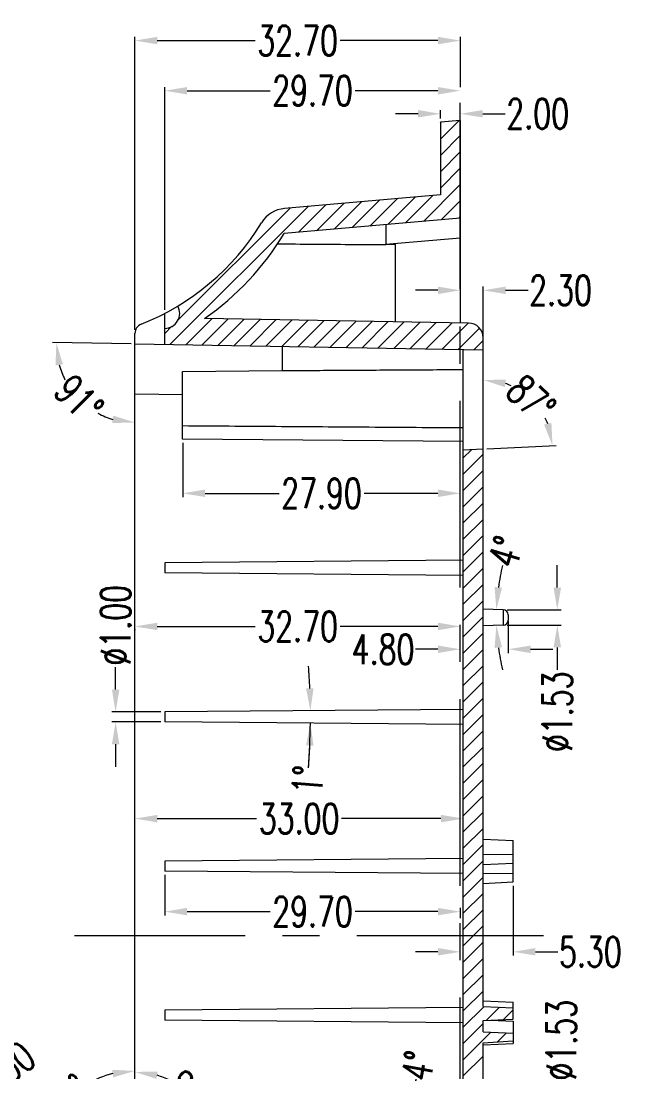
# Model space of a CAD drawing. Header units: millimetres. Extents: x 8061 to 9633, y -505 to -163.
# Drawn here: x 8120.8 to 8182, y -339.1 to -233.4 of the extents above; entities that cross this region are included whole.
import ezdxf

# ---------------------------------------------------------------- set-up
doc = ezdxf.new("R2010")
doc.units = ezdxf.units.MM
doc.linetypes.add('CENTER', pattern=[0.6, 0.375, -0.075, 0.075, -0.075])
doc.layers.get('Defpoints').update_dxf_attribs({"linetype": 'CONTINUOUS'})
doc.layers.add('dim', color=82, linetype='CONTINUOUS', lineweight=9)
doc.layers.add('part', color=7, linetype='CONTINUOUS', lineweight=20)
doc.styles.get("Standard").update_dxf_attribs({"font": 'romans.shx', "width": 0.7})
doc.dimstyles.new('03', dxfattribs={"dimscale": 0.75, "dimtxt": 4, "dimasz": 3, "dimexe": 0.5, "dimexo": 0.5, "dimgap": 0.09, "dimtad": 0, "dimzin": 0, "dimdsep": 46, "dimtxsty": 'Standard', "dimcen": 0, "dimclrd": 256, "dimclre": 256, "dimclrt": 6, "dimazin": 2, "dimtp": 0.01, "dimtm": 0.01, "dimtfac": 1, "dimtofl": 0, "dimtmove": 0, "dimatfit": 0, "dimfxl": 1, "dimtolj": 1, "dimtzin": 0, "dimlwd": -1, "dimlwe": -1, "dimarcsym": 0})

# ---------------------------------------------------------------- blocks, each defined once
blk = doc.blocks.new('*D120')
at = {"layer": 'Defpoints', "color": 0}
for p in [(40925.62, -12909.28), (40925.62, -12909.28), (40923.62, -12910.13)]:
    blk.add_point(p, dxfattribs=at)
at = {"layer": 'dim'}
for p, q in [((40921.37, -12909.28), (40919.12, -12909.28)), ((40923.62, -12909.75), (40923.62, -12908.9)), ((40927.87, -12909.28), (40930.12, -12909.28))]:
    blk.add_line(p, q, dxfattribs=at)
for points in [[(40921.37, -12908.9), (40921.37, -12909.65), (40923.62, -12909.28)], [(40927.87, -12908.9), (40927.87, -12909.65), (40925.62, -12909.28)]]:
    blk.add_solid(points, dxfattribs=at)
at = {"layer": 'dim', "color": 6, "insert": (40933.39, -12909.28), "char_height": 3, "attachment_point": 5}
blk.add_mtext('\\A1;2.00', dxfattribs=at)
blk = doc.blocks.new('*D121')
at = {"layer": 'Defpoints', "color": 0}
for p in [(40925.62, -12906.96), (40925.62, -12906.96), (40895.92, -12929.36)]:
    blk.add_point(p, dxfattribs=at)
at = {"layer": 'dim'}
for p, q in [((40895.92, -12928.98), (40895.92, -12906.59)), ((40898.17, -12906.96), (40906.5, -12906.96)), ((40923.37, -12906.96), (40915.04, -12906.96))]:
    blk.add_line(p, q, dxfattribs=at)
for points in [[(40898.17, -12906.59), (40898.17, -12907.34), (40895.92, -12906.96)], [(40923.37, -12906.59), (40923.37, -12907.34), (40925.62, -12906.96)]]:
    blk.add_solid(points, dxfattribs=at)
at = {"layer": 'dim', "color": 6, "insert": (40910.77, -12906.96), "char_height": 3, "attachment_point": 5}
blk.add_mtext('\\A1;29.70', dxfattribs=at)
blk = doc.blocks.new('*D122')
at = {"layer": 'Defpoints', "color": 0}
for p in [(40897.72, -12941.99), (40925.62, -12947.45), (40925.62, -12947.45)]:
    blk.add_point(p, dxfattribs=at)
at = {"layer": 'dim'}
for p, q in [((40897.72, -12942.37), (40897.72, -12947.82)), ((40899.97, -12947.45), (40907.4, -12947.45)), ((40923.37, -12947.45), (40915.94, -12947.45))]:
    blk.add_line(p, q, dxfattribs=at)
for points in [[(40899.97, -12947.07), (40899.97, -12947.82), (40897.72, -12947.45)], [(40923.37, -12947.07), (40923.37, -12947.82), (40925.62, -12947.45)]]:
    blk.add_solid(points, dxfattribs=at)
at = {"layer": 'dim', "color": 6, "insert": (40911.67, -12947.45), "char_height": 3, "attachment_point": 5}
blk.add_mtext('\\A1;27.90', dxfattribs=at)
blk = doc.blocks.new('*D123')
at = {"layer": 'Defpoints', "color": 0}
for p in [(40892.92, -12960.79), (40925.62, -12960.84), (40925.62, -12960.84)]:
    blk.add_point(p, dxfattribs=at)
at = {"layer": 'dim'}
for p, q in [((40892.92, -12961.16), (40892.92, -12961.21)), ((40895.17, -12960.84), (40905, -12960.84)), ((40923.37, -12960.84), (40913.54, -12960.84))]:
    blk.add_line(p, q, dxfattribs=at)
for points in [[(40895.17, -12960.46), (40895.17, -12961.21), (40892.92, -12960.84)], [(40923.37, -12960.46), (40923.37, -12961.21), (40925.62, -12960.84)]]:
    blk.add_solid(points, dxfattribs=at)
at = {"layer": 'dim', "color": 6, "insert": (40909.27, -12960.84), "char_height": 3, "attachment_point": 5}
blk.add_mtext('\\A1;32.70', dxfattribs=at)
blk = doc.blocks.new('*D124')
at = {"layer": 'Defpoints', "color": 0}
for p in [(40890.98, -12969.44), (40895.91, -12969.44), (40895.92, -12970.44)]:
    blk.add_point(p, dxfattribs=at)
at = {"layer": 'dim'}
for p, q in [((40890.98, -12967.19), (40890.98, -12964.94)), ((40895.53, -12969.44), (40890.61, -12969.44)), ((40895.54, -12970.44), (40890.61, -12970.44)), ((40890.98, -12972.69), (40890.98, -12974.94))]:
    blk.add_line(p, q, dxfattribs=at)
for points in [[(40890.61, -12967.19), (40891.36, -12967.19), (40890.98, -12969.44)], [(40890.61, -12972.69), (40891.36, -12972.69), (40890.98, -12970.44)]]:
    blk.add_solid(points, dxfattribs=at)
at = {"layer": 'dim', "color": 6, "insert": (40890.98, -12960.72), "char_height": 3, "attachment_point": 5, "rotation": 90}
blk.add_mtext('\\A1;%%c1.00', dxfattribs=at)
blk = doc.blocks.new('*D125')
at = {"layer": 'Defpoints', "color": 0}
for p in [(40895.92, -12969.44), (40925.92, -12969.17), (40895.92, -12970.44), (40910.55, -12969.73), (40925.92, -12970.7)]:
    blk.add_point(p, dxfattribs=at)
at = {"layer": 'dim'}
for start, end in [(2.2923, 4.0846), (355.915, 359.5), (355.9154, 357.7077)]:
    blk.add_arc((40838.62, -12969.94), 71.93, start, end, dxfattribs=at)
for points in [[(40910.87, -12967.05), (40910.12, -12967.07), (40910.55, -12969.31)], [(40910.12, -12972.8), (40910.87, -12972.82), (40910.55, -12970.56)]]:
    blk.add_solid(points, dxfattribs=at)
at = {"layer": 'dim', "color": 6, "insert": (40910.29, -12976.27), "char_height": 3, "attachment_point": 5, "rotation": 85.915}
blk.add_mtext('\\A1;1°', dxfattribs=at)
blk = doc.blocks.new('*D126')
at = {"layer": 'Defpoints', "color": 0}
for p in [(40929.94, -12959.17), (40929.94, -12960.7), (40935.36, -12960.7)]:
    blk.add_point(p, dxfattribs=at)
at = {"layer": 'dim'}
for p, q in [((40935.36, -12956.92), (40935.36, -12954.67)), ((40930.31, -12959.17), (40935.74, -12959.17)), ((40930.31, -12960.7), (40935.74, -12960.7)), ((40935.36, -12962.95), (40935.36, -12965.2))]:
    blk.add_line(p, q, dxfattribs=at)
for points in [[(40934.99, -12956.92), (40935.74, -12956.92), (40935.36, -12959.17)], [(40934.99, -12962.95), (40935.74, -12962.95), (40935.36, -12960.7)]]:
    blk.add_solid(points, dxfattribs=at)
at = {"layer": 'dim', "color": 6, "insert": (40935.36, -12969.42), "char_height": 3, "attachment_point": 5, "rotation": 90}
blk.add_mtext('\\A1;%%c1.53', dxfattribs=at)
blk = doc.blocks.new('*D127')
at = {"layer": 'Defpoints', "color": 0}
for p in [(40927.92, -12959.1), (40929.94, -12959.17), (40927.92, -12960.77), (40929.23, -12960.2), (40929.94, -12960.7)]:
    blk.add_point(p, dxfattribs=at)
at = {"layer": 'dim'}
for start, end in [(166.6195, 172.3097), (187.6903, 193.3805)]:
    blk.add_arc((40951.9, -12959.94), 22.66, start, end, dxfattribs=at)
for points in [[(40929.81, -12956.93), (40929.06, -12956.87), (40929.24, -12959.15)], [(40929.06, -12963), (40929.81, -12962.94), (40929.24, -12960.73)]]:
    blk.add_solid(points, dxfattribs=at)
at = {"layer": 'dim', "color": 6, "insert": (40930.21, -12953.33), "char_height": 3, "attachment_point": 5, "rotation": 73.0608}
blk.add_mtext('\\A1;4°', dxfattribs=at)
blk = doc.blocks.new('*D129')
at = {"layer": 'Defpoints', "color": 0}
for p in [(40927.92, -13011.1), (40929.94, -13011.17), (40920.64, -13012.3), (40927.92, -13012.77), (40929.94, -13012.7)]:
    blk.add_point(p, dxfattribs=at)
at = {"layer": 'dim'}
for p, q in [((40927.54, -13011.09), (40920.29, -13010.83)), ((40927.54, -13012.79), (40920.29, -13013.04))]:
    blk.add_line(p, q, dxfattribs=at)
for start, end in [(169.7431, 178), (169.7484, 173.8742), (186.1258, 190.2516)]:
    blk.add_arc((40951.9, -13011.94), 31.25, start, end, dxfattribs=at)
for points in [[(40921.19, -13008.63), (40920.45, -13008.57), (40920.66, -13010.85)], [(40920.45, -13015.3), (40921.19, -13015.24), (40920.66, -13013.03)]]:
    blk.add_solid(points, dxfattribs=at)
at = {"layer": 'dim', "color": 6, "insert": (40921.39, -13005.03), "char_height": 3, "attachment_point": 5, "rotation": 79.7431}
blk.add_mtext('\\A1;4°', dxfattribs=at)
blk = doc.blocks.new('*D130')
at = {"layer": 'Defpoints', "color": 0}
for p in [(40929.94, -13011.17), (40935.76, -13011.17), (40929.94, -13012.7)]:
    blk.add_point(p, dxfattribs=at)
at = {"layer": 'dim'}
for p, q in [((40935.76, -13008.92), (40935.76, -13006.67)), ((40930.31, -13011.17), (40936.14, -13011.17)), ((40930.31, -13012.7), (40936.14, -13012.7)), ((40935.76, -13014.95), (40935.76, -13017.2))]:
    blk.add_line(p, q, dxfattribs=at)
for points in [[(40935.39, -13008.92), (40936.14, -13008.92), (40935.76, -13011.17)], [(40935.39, -13014.95), (40936.14, -13014.95), (40935.76, -13012.7)]]:
    blk.add_solid(points, dxfattribs=at)
at = {"layer": 'dim', "color": 6, "insert": (40935.76, -13002.45), "char_height": 3, "attachment_point": 5, "rotation": 90}
blk.add_mtext('\\A1;%%c1.53', dxfattribs=at)
blk = doc.blocks.new('*D131')
at = {"layer": 'Defpoints', "color": 0}
for p in [(40930.42, -12959.94), (40925.62, -12963.13), (40925.62, -12963.13)]:
    blk.add_point(p, dxfattribs=at)
at = {"layer": 'dim'}
for p, q in [((40930.42, -12960.31), (40930.42, -12963.51)), ((40923.37, -12963.13), (40921.12, -12963.13)), ((40932.67, -12963.13), (40934.92, -12963.13))]:
    blk.add_line(p, q, dxfattribs=at)
for points in [[(40923.37, -12962.76), (40923.37, -12963.51), (40925.62, -12963.13)], [(40932.67, -12962.76), (40932.67, -12963.51), (40930.42, -12963.13)]]:
    blk.add_solid(points, dxfattribs=at)
at = {"layer": 'dim', "color": 6, "insert": (40917.85, -12963.13), "char_height": 3, "attachment_point": 5}
blk.add_mtext('\\A1;4.80', dxfattribs=at)
blk = doc.blocks.new('*D132')
at = {"layer": 'Defpoints', "color": 0}
for p in [(40895.92, -12985.44), (40925.62, -12989.52), (40925.62, -12990.54)]:
    blk.add_point(p, dxfattribs=at)
at = {"layer": 'dim'}
for p, q in [((40895.92, -12985.81), (40895.92, -12989.89)), ((40898.17, -12989.52), (40906.5, -12989.52)), ((40923.37, -12989.52), (40915.04, -12989.52)), ((40925.62, -12990.16), (40925.62, -12989.14))]:
    blk.add_line(p, q, dxfattribs=at)
for points in [[(40898.17, -12989.14), (40898.17, -12989.89), (40895.92, -12989.52)], [(40923.37, -12989.14), (40923.37, -12989.89), (40925.62, -12989.52)]]:
    blk.add_solid(points, dxfattribs=at)
at = {"layer": 'dim', "color": 6, "insert": (40910.77, -12989.52), "char_height": 3, "attachment_point": 5}
blk.add_mtext('\\A1;29.70', dxfattribs=at)
blk = doc.blocks.new('*D133')
at = {"layer": 'Defpoints', "color": 0}
for p in [(40892.92, -12931.37), (40888.17, -13006.82), (40897.92, -13014.85), (40926.44, -13014.35), (40892.92, -13052.5)]:
    blk.add_point(p, dxfattribs=at)
at = {"layer": 'dim'}
blk.add_line((40892.54, -13014.94), (40883.14, -13015.11), dxfattribs=at)
for start, end in [(103.7476, 120.9121), (150.0879, 167.2524)]:
    blk.add_arc((40892.92, -13014.94), 9.4, start, end, dxfattribs=at)
for points in [[(40890.64, -13005.43), (40890.73, -13006.18), (40892.92, -13005.54)], [(40884.12, -13012.9), (40883.38, -13012.82), (40883.52, -13015.1)]]:
    blk.add_solid(points, dxfattribs=at)
at = {"layer": 'dim', "color": 6, "insert": (40886.21, -13008.35), "char_height": 3, "attachment_point": 5, "rotation": 45.5}
blk.add_mtext('\\A1;91°', dxfattribs=at)
blk = doc.blocks.new('*D134')
at = {"layer": 'Defpoints', "color": 0}
for p in [(40892.92, -12931.37), (40899.62, -13009.46), (40925.92, -13012.86), (40895.92, -13013.38), (40892.92, -13052.5)]:
    blk.add_point(p, dxfattribs=at)
at = {"layer": 'dim'}
for start, end in [(63.1847, 73.4006), (17.5994, 27.8153)]:
    blk.add_arc((40892.92, -13013.44), 7.79, start, end, dxfattribs=at)
for points in [[(40895.09, -13006.34), (40895.2, -13005.6), (40892.92, -13005.64)], [(40900.72, -13011.02), (40899.98, -13011.14), (40900.71, -13013.3)]]:
    blk.add_solid(points, dxfattribs=at)
at = {"layer": 'dim', "color": 6, "insert": (40898.38, -13007.88), "char_height": 3, "attachment_point": 5, "rotation": 315.5}
blk.add_mtext('\\A1;89°', dxfattribs=at)
blk = doc.blocks.new('*D135')
at = {"layer": 'Defpoints', "color": 0}
for p in [(40892.92, -12980.16), (40925.92, -12980.16), (40925.92, -12980.16)]:
    blk.add_point(p, dxfattribs=at)
at = {"layer": 'dim'}
for p, q in [((40895.17, -12980.16), (40905.15, -12980.16)), ((40923.67, -12980.16), (40913.69, -12980.16))]:
    blk.add_line(p, q, dxfattribs=at)
for points in [[(40895.17, -12979.79), (40895.17, -12980.54), (40892.92, -12980.16)], [(40923.67, -12979.79), (40923.67, -12980.54), (40925.92, -12980.16)]]:
    blk.add_solid(points, dxfattribs=at)
at = {"layer": 'dim', "color": 6, "insert": (40909.42, -12980.16), "char_height": 3, "attachment_point": 5}
blk.add_mtext('\\A1;33.00', dxfattribs=at)
blk = doc.blocks.new('*D136')
at = {"layer": 'Defpoints', "color": 0}
for p in [(40925.62, -12901.92), (40925.62, -12906.96), (40892.92, -12931.37)]:
    blk.add_point(p, dxfattribs=at)
at = {"layer": 'dim'}
for p, q in [((40892.92, -12931), (40892.92, -12901.54)), ((40895.17, -12901.92), (40905, -12901.92)), ((40923.37, -12901.92), (40913.54, -12901.92)), ((40925.62, -12906.59), (40925.62, -12901.54))]:
    blk.add_line(p, q, dxfattribs=at)
for points in [[(40895.17, -12901.54), (40895.17, -12902.29), (40892.92, -12901.92)], [(40923.37, -12901.54), (40923.37, -12902.29), (40925.62, -12901.92)]]:
    blk.add_solid(points, dxfattribs=at)
at = {"layer": 'dim', "color": 6, "insert": (40909.27, -12901.92), "char_height": 3, "attachment_point": 5}
blk.add_mtext('\\A1;32.70', dxfattribs=at)
blk = doc.blocks.new('*D137')
at = {"layer": 'Defpoints', "color": 0}
for p in [(40930.92, -12986.54), (40925.62, -12993.56), (40925.62, -12993.56)]:
    blk.add_point(p, dxfattribs=at)
at = {"layer": 'dim'}
for p, q in [((40930.92, -12986.91), (40930.92, -12993.93)), ((40923.37, -12993.56), (40921.12, -12993.56)), ((40933.17, -12993.56), (40935.42, -12993.56))]:
    blk.add_line(p, q, dxfattribs=at)
for points in [[(40923.37, -12993.18), (40923.37, -12993.93), (40925.62, -12993.56)], [(40933.17, -12993.18), (40933.17, -12993.93), (40930.92, -12993.56)]]:
    blk.add_solid(points, dxfattribs=at)
at = {"layer": 'dim', "color": 6, "insert": (40938.69, -12993.56), "char_height": 3, "attachment_point": 5}
blk.add_mtext('\\A1;5.30', dxfattribs=at)
blk = doc.blocks.new('*D159')
at = {"layer": 'Defpoints', "color": 0}
for p in [(40871.7, -13011.67), (40872.09, -13011.37)]:
    blk.add_point(p, dxfattribs=at)
at = {"layer": 'dim'}
blk.add_line((40873.88, -13010), (40875.67, -13008.63), dxfattribs=at)
blk.add_solid([(40873.65, -13009.7), (40874.11, -13010.3), (40872.09, -13011.37)], dxfattribs=at)
at = {"layer": 'dim', "color": 6, "insert": (40879.06, -13006.04), "char_height": 3, "attachment_point": 5, "rotation": 37.4319}
blk.add_mtext('\\A1;R0.50', dxfattribs=at)
blk = doc.blocks.new('*D298')
at = {"layer": 'Defpoints', "color": 0}
for p in [(40892.92, -12931.37), (40892.92, -12932.44), (40927.92, -12933.05), (40886.04, -12936.3), (40892.92, -13052.5)]:
    blk.add_point(p, dxfattribs=at)
at = {"layer": 'dim'}
blk.add_line((40892.54, -12932.43), (40884.65, -12932.29), dxfattribs=at)
for start, end in [(195.3937, 207.04), (241.96, 253.6063)]:
    blk.add_arc((40892.92, -12932.44), 7.89, start, end, dxfattribs=at)
for points in [[(40884.94, -12934.58), (40885.68, -12934.48), (40885.03, -12932.3)], [(40890.74, -12939.63), (40890.64, -12940.38), (40892.92, -12940.33)]]:
    blk.add_solid(points, dxfattribs=at)
at = {"layer": 'dim', "color": 6, "insert": (40887.29, -12937.97), "char_height": 3, "attachment_point": 5, "rotation": 314.5}
blk.add_mtext('\\A1;91°', dxfattribs=at)
blk = doc.blocks.new('*D299')
at = {"layer": 'Defpoints', "color": 0}
for p in [(40927.92, -12931.82), (40933.83, -12939.32), (40925.92, -12943.12), (40927.92, -12943.01), (40927.92, -12999.07)]:
    blk.add_point(p, dxfattribs=at)
at = {"layer": 'dim'}
blk.add_line((40928.29, -12942.99), (40935.25, -12942.63), dxfattribs=at)
for start, end in [(66.3535, 71.4259), (21.5741, 26.6465)]:
    blk.add_arc((40927.92, -12943.01), 6.97, start, end, dxfattribs=at)
for points in [[(40930.08, -12936.77), (40930.2, -12936.03), (40927.92, -12936.04)], [(40934.77, -12940.37), (40934.03, -12940.53), (40934.88, -12942.65)]]:
    blk.add_solid(points, dxfattribs=at)
at = {"layer": 'dim', "color": 6, "insert": (40932.72, -12937.96), "char_height": 3, "attachment_point": 5, "rotation": 316.5}
blk.add_mtext('\\A1;87°', dxfattribs=at)
blk = doc.blocks.new('*D300')
at = {"layer": 'Defpoints', "color": 0}
for p in [(40925.62, -12927.03), (40925.62, -12927.03), (40927.92, -12933.05)]:
    blk.add_point(p, dxfattribs=at)
at = {"layer": 'dim'}
for p, q in [((40923.37, -12927.03), (40921.12, -12927.03)), ((40927.92, -12932.67), (40927.92, -12926.66)), ((40930.17, -12927.03), (40932.42, -12927.03))]:
    blk.add_line(p, q, dxfattribs=at)
for points in [[(40923.37, -12926.66), (40923.37, -12927.41), (40925.62, -12927.03)], [(40930.17, -12926.66), (40930.17, -12927.41), (40927.92, -12927.03)]]:
    blk.add_solid(points, dxfattribs=at)
at = {"layer": 'dim', "color": 6, "insert": (40935.69, -12927.03), "char_height": 3, "attachment_point": 5}
blk.add_mtext('\\A1;2.30', dxfattribs=at)

msp = doc.modelspace()

# ---------------------------------------------------------------- linework, layer by layer
at = {"layer": 'part', "color": 1, "linetype": 'CENTER', "ltscale": 50}
for p, q in [((8164.918, -410.395), (8164.918, -240.445)), ((8173.283, -325.42), (8126.162, -325.42))]:
    msp.add_line(p, q, dxfattribs=at)
at = {"layer": 'part', "color": 7, "linetype": 'Continuous'}
for p, q in [((8164.918, -243.437), (8162.918, -243.612)), ((8162.918, -243.612), (8162.918, -250.92)), ((8164.918, -243.437), (8164.918, -263.791)), ((8162.918, -250.92), (8147.252, -252.291)), ((8164.918, -253.255), (8147.217, -254.804)), ((8157.418, -253.911), (8157.418, -255.957)), ((8164.918, -255.258), (8157.419, -255.914)), ((8158.418, -255.92), (8157.418, -255.912)), ((8158.418, -263.677), (8158.418, -255.921)), ((8135.218, -265.973), (8135.218, -262.84)), ((8165.745, -263.805), (8139.216, -263.342)), ((8132.218, -385.982), (8132.218, -264.858)), ((8167.218, -266.531), (8132.218, -265.92)), ((8147.018, -266.179), (8147.018, -268.623)), ((8167.218, -332.557), (8167.218, -265.305)), ((8165.218, -346.344), (8165.218, -266.496)), ((8137.018, -268.666), (8147.018, -268.579)), ((8137.018, -275.474), (8137.018, -268.666)), ((8132.218, -270.919), (8137.026, -271.003)), ((8165.218, -275.72), (8137.018, -275.474)), ((8167.218, -276.496), (8165.218, -276.601)), ((8165.218, -287.658), (8135.218, -287.92)), ((8135.218, -287.92), (8135.218, -288.92)), ((8165.218, -289.182), (8135.218, -288.92)), ((8169.236, -292.653), (8167.218, -292.583)), ((8169.236, -292.653), (8169.236, -294.187)), ((8169.718, -293.153), (8169.718, -293.687)), ((8169.236, -294.187), (8167.218, -294.258)), ((8165.218, -302.658), (8135.218, -302.92)), ((8135.218, -302.92), (8135.218, -303.92)), ((8165.218, -304.182), (8135.218, -303.92)), ((8167.218, -315.72), (8170.218, -315.863)), ((8170.218, -320.021), (8170.218, -315.863)), ((8165.218, -317.658), (8135.218, -317.92)), ((8135.218, -317.92), (8135.218, -318.92)), ((8167.218, -317.22), (8170.218, -317.258)), ((8167.218, -318.259), (8170.218, -318.116)), ((8165.218, -319.182), (8135.218, -318.92)), ((8167.218, -319.125), (8170.218, -319.163)), ((8167.218, -320.164), (8170.218, -320.021)), ((8165.218, -332.658), (8135.218, -332.92)), ((8135.218, -332.92), (8135.218, -333.92)), ((8167.218, -331.97), (8170.218, -332.113)), ((8167.218, -332.557), (8170.218, -332.678)), ((8170.218, -333.821), (8170.218, -332.113)), ((8165.218, -334.182), (8135.218, -333.92)), ((8167.218, -333.942), (8170.218, -333.821)), ((8167.218, -335.097), (8167.218, -333.942)), ((8167.986, -333.912), (8170.218, -334.018)), ((8170.218, -334.018), (8170.218, -336.271)), ((8167.218, -335.097), (8170.218, -335.218)), ((8167.218, -336.208), (8170.218, -335.999)), ((8167.218, -346.335), (8167.218, -336.208)), ((8167.218, -336.414), (8170.218, -336.271))]:
    msp.add_line(p, q, dxfattribs=at)
at = {"layer": 'part', "color": 5, "linetype": 'Continuous'}
for p, q in [((8162.918, -245.326), (8164.797, -243.447)), ((8162.918, -243.69), (8163.004, -243.604)), ((8162.918, -246.961), (8164.918, -244.961)), ((8162.918, -248.597), (8164.918, -246.597)), ((8162.918, -250.232), (8164.918, -248.232)), ((8161.207, -253.58), (8164.918, -249.868)), ((8154.037, -254.207), (8156.787, -251.457)), ((8155.83, -254.05), (8158.58, -251.3)), ((8157.622, -253.893), (8160.372, -251.143)), ((8159.414, -253.736), (8162.165, -250.986)), ((8162.999, -253.423), (8164.918, -251.504)), ((8135.72, -265.981), (8149.618, -252.084)), ((8136.54, -263.526), (8147.825, -252.241)), ((8148.66, -254.677), (8151.41, -251.927)), ((8150.452, -254.52), (8153.202, -251.77)), ((8152.245, -254.364), (8154.995, -251.613)), ((8164.792, -253.266), (8164.918, -253.139)), ((8135.218, -264.847), (8135.931, -264.135)), ((8137.328, -266.009), (8139.982, -263.355)), ((8138.935, -266.037), (8141.589, -263.383)), ((8140.543, -266.066), (8143.197, -263.411)), ((8142.15, -266.094), (8144.804, -263.44)), ((8143.758, -266.122), (8146.412, -263.468)), ((8145.365, -266.15), (8148.02, -263.496)), ((8146.973, -266.178), (8149.627, -263.524)), ((8148.581, -266.206), (8151.235, -263.552)), ((8150.188, -266.234), (8152.842, -263.58)), ((8151.796, -266.262), (8154.45, -263.608)), ((8153.403, -266.29), (8156.057, -263.636)), ((8155.011, -266.318), (8157.665, -263.664)), ((8156.618, -266.346), (8159.272, -263.692)), ((8158.226, -266.374), (8160.88, -263.72)), ((8159.833, -266.402), (8162.487, -263.748)), ((8161.441, -266.43), (8164.095, -263.776)), ((8163.048, -266.458), (8165.703, -263.804)), ((8164.656, -266.486), (8166.828, -264.314)), ((8166.264, -266.514), (8167.218, -265.56)), ((8165.218, -277.373), (8166.033, -276.558)), ((8165.218, -279.009), (8167.218, -277.009)), ((8165.218, -280.644), (8167.218, -278.644)), ((8165.218, -282.28), (8167.218, -280.28)), ((8165.218, -283.916), (8167.218, -281.916)), ((8165.218, -285.551), (8167.218, -283.551)), ((8165.218, -287.187), (8167.218, -285.187)), ((8165.218, -288.823), (8167.218, -286.823)), ((8165.218, -290.458), (8167.218, -288.458)), ((8165.218, -292.094), (8167.218, -290.094)), ((8165.218, -293.729), (8167.218, -291.729)), ((8165.218, -295.365), (8167.218, -293.365)), ((8165.218, -297.001), (8167.218, -295.001)), ((8165.218, -298.636), (8167.218, -296.636)), ((8165.218, -300.272), (8167.218, -298.272)), ((8165.218, -301.907), (8167.218, -299.907)), ((8165.218, -303.543), (8167.218, -301.543)), ((8165.218, -305.179), (8167.218, -303.179)), ((8165.218, -306.814), (8167.218, -304.814)), ((8165.218, -308.45), (8167.218, -306.45)), ((8165.218, -310.085), (8167.218, -308.085)), ((8165.218, -311.721), (8167.218, -309.721)), ((8165.218, -313.357), (8167.218, -311.357)), ((8165.218, -314.992), (8167.218, -312.992)), ((8165.218, -316.628), (8167.218, -314.628)), ((8165.218, -318.263), (8167.218, -316.263)), ((8165.218, -319.899), (8167.218, -317.899)), ((8165.218, -321.535), (8167.218, -319.535)), ((8165.218, -323.17), (8167.218, -321.17)), ((8165.218, -324.806), (8167.218, -322.806)), ((8165.218, -326.442), (8167.218, -324.442)), ((8165.218, -328.077), (8167.218, -326.077)), ((8165.218, -329.713), (8167.218, -327.713)), ((8165.218, -331.348), (8167.218, -329.348)), ((8165.218, -332.984), (8167.218, -330.984)), ((8165.218, -334.62), (8167.279, -332.559)), ((8167.544, -333.929), (8168.851, -332.623)), ((8169.249, -333.861), (8170.218, -332.891)), ((8165.218, -336.255), (8167.218, -334.255)), ((8165.218, -337.891), (8167.981, -335.128)), ((8168.636, -336.109), (8169.554, -335.191)), ((8165.218, -339.526), (8167.218, -337.526))]:
    msp.add_line(p, q, dxfattribs=at)
at = {"layer": 'part', "color": 7, "linetype": 'Continuous'}
for centre, radius, start, end in [((8147.513, -255.279), 3, 95, 148.61984), ((8123.609, -240.699), 25, 291.69063, 328.61984), ((8123.609, -240.699), 27.5, 304.57707, 329.14452), ((8135.218, -262.84), 1.5, 270, 29.38914), ((8133.218, -264.858), 1, 111.69063, 180), ((8165.718, -265.305), 1.5, 0, 89), ((8169.218, -293.153), 0.5, 0, 88), ((8169.218, -293.687), 0.5, 272, 0)]:
    msp.add_arc(centre, radius, start, end, dxfattribs=at)
for points in [[(8157.418, -255.957), (8153.8, -255.93), (8150.175, -255.903), (8146.542, -255.876)], [(8165.218, -268.515), (8159.121, -268.549), (8153.055, -268.585), (8147.018, -268.623)], [(8137.018, -274.128), (8146.36, -274.195), (8155.76, -274.26), (8165.218, -274.325)]]:
    msp.add_spline(points, degree=3, dxfattribs=at)

# ---------------------------------------------------------------- dimensions: what is measured, and where the dimension line sits
at = {"layer": 'dim'}
for base, p1, p2, picture, middle in [((8164.918, -235.402), (8132.218, -264.858), (8164.918, -240.445), '*D136', (8148.568, -235.402)), ((8164.918, -240.445), (8135.218, -262.84), (8164.918, -240.445), '*D121', (8150.068, -240.445)), ((8164.918, -242.759), (8162.918, -243.612), (8164.918, -242.759), '*D120', (8172.686, -242.759)), ((8164.918, -280.934), (8137.018, -275.474), (8164.918, -280.934), '*D122', (8150.968, -280.934)), ((8164.918, -294.323), (8132.218, -294.273), (8164.918, -294.323), '*D123', (8148.568, -294.323)), ((8165.218, -313.648), (8132.218, -313.648), (8165.218, -313.648), '*D135', (8148.718, -313.648))]:
    dim = msp.add_linear_dim(base=base, p1=p1, p2=p2, dimstyle='03', dxfattribs=at)
    dim.commit()
    dim.dimension.update_dxf_attribs({"geometry": picture, "text_midpoint": middle, "insert": (-32760.7, 12666.516)})
for base, p1, p2, picture, middle in [((8164.918, -260.516), (8167.218, -266.531), (8164.918, -260.516), '*D300', (8174.986, -260.516)), ((8164.918, -296.616), (8169.718, -293.42), (8164.918, -296.616), '*D131', (8157.151, -296.616)), ((8164.918, -323.001), (8135.218, -318.92), (8164.918, -324.022), '*D132', (8150.068, -323.001)), ((8164.918, -327.039), (8170.218, -320.021), (8164.918, -327.039), '*D137', (8177.986, -327.039))]:
    dim = msp.add_linear_dim(base=base, p1=p1, p2=p2, dimstyle='03', dxfattribs=at)
    dim.commit()
    dim.dimension.update_dxf_attribs({"geometry": picture, "text_midpoint": middle, "dimtype": 128, "insert": (-32760.7, 12666.516)})
for base, line1, line2, picture, middle, set_off in [((8127.471, -340.307), ((8132.218, -385.982), (8132.218, -264.858)), ((8165.745, -347.835), (8137.218, -348.333)), '*D133', (8125.514, -341.832), (-32760.7, 12666.516)), ((8125.34, -269.786), ((8132.218, -385.982), (8132.218, -264.858)), ((8167.218, -266.531), (8132.218, -265.92)), '*D298', (8126.59, -271.451), (-32760.7, 12666.516)), ((8138.922, -342.945), ((8132.218, -385.982), (8132.218, -264.858)), ((8135.218, -346.868), (8165.218, -346.344)), '*D134', (8137.681, -341.362), (-32760.7, 12666.516)), ((8173.1303, -272.8021), ((8167.2185, -332.5568), (8167.2185, -265.3048)), ((8167.2185, -276.4963), (8165.2185, -276.6011)), '*D299', (8172.017, -271.4396), (-32760.6998, 12666.516)), ((8149.855, -303.211), ((8165.218, -302.658), (8135.218, -302.92)), ((8165.218, -304.182), (8135.218, -303.92)), '*D125', (8149.585, -309.759), (-32760.7, 12666.516)), ((8159.945, -345.784), ((8169.236, -344.653), (8167.218, -344.583)), ((8169.236, -346.187), (8167.216, -346.258)), '*D129', (8160.686, -338.51), (-32760.7, 12666.516))]:
    dim = msp.add_angular_dim_2l(base=base, line1=line1, line2=line2, dimstyle='03', dxfattribs=at)
    dim.commit()
    dim.dimension.update_dxf_attribs({"geometry": picture, "text_midpoint": middle, "insert": set_off})
dim = msp.add_angular_dim_2l(base=(8168.532, -293.684), line1=((8169.236, -294.187), (8167.218, -294.258)), line2=((8169.236, -292.653), (8167.218, -292.583)), dimstyle='03', dxfattribs=at)
dim.commit()
dim.dimension.update_dxf_attribs({"geometry": '*D127', "text_midpoint": (8169.514, -286.817), "dimtype": 130, "insert": (-32760.7, 12666.516)})
dim = msp.add_linear_dim(base=(8174.663, -294.187), p1=(8169.236, -292.653), p2=(8169.236, -294.187), angle=90, text='%%c<>', dimstyle='03', dxfattribs=at)
dim.commit()
dim.dimension.update_dxf_attribs({"geometry": '*D126', "text_midpoint": (8174.663, -302.905), "dimtype": 128, "insert": (-32760.7, 12666.516)})
for base, p1, p2, picture, middle in [((8130.282, -302.92), (8135.218, -303.92), (8135.21, -302.92), '*D124', (8130.282, -294.203)), ((8175.063, -344.653), (8169.236, -346.187), (8169.236, -344.653), '*D130', (8175.063, -335.936))]:
    dim = msp.add_linear_dim(base=base, p1=p1, p2=p2, angle=90, text='%%c<>', dimstyle='03', dxfattribs=at)
    dim.commit()
    dim.dimension.update_dxf_attribs({"geometry": picture, "text_midpoint": middle, "insert": (-32760.7, 12666.516)})
dim = msp.add_radius_dim(center=(8110.997, -345.153), mpoint=(8111.394, -344.849), dimstyle='03', dxfattribs=at)
dim.commit()
dim.dimension.update_dxf_attribs({"geometry": '*D159', "text_midpoint": (8118.356, -339.52), "insert": (-32760.7, 12666.516)})

doc.saveas('drawing.dxf')
